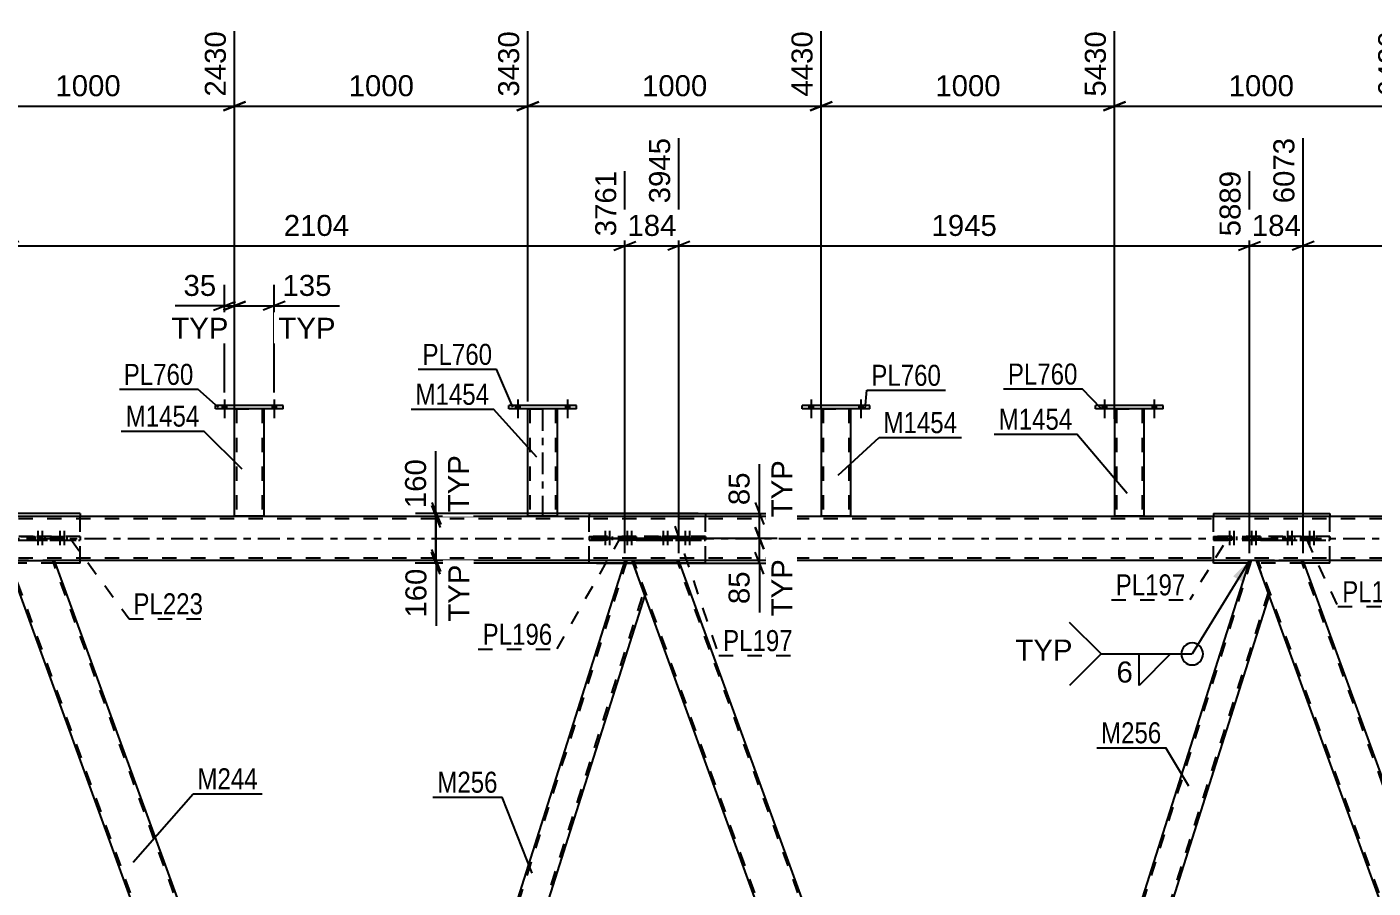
# Model space of a CAD drawing. Header units: millimetres. Extents: x -55 to 786, y -403 to 191.
# Drawn here: x 65.7 to 249.2, y -47.7 to 69.7 of the extents above; entities that cross this region are included whole.
import ezdxf

# ---------------------------------------------------------------- set-up
doc = ezdxf.new("R2010")
doc.units = ezdxf.units.MM
doc.linetypes.add('DXK_LINE_DOT2', pattern=[3.9198, 1.9599, -1.9599])
doc.linetypes.add('DXK_LINE_DOT3', pattern=[5.9187, 2.979, -0.9799, 0.9799, -0.9799])
doc.styles.add('Arial', font='ARIAL.TTF', dxfattribs={"height": 0.2})
doc.styles.add('Arial Narrow', font='ARIALN.TTF', dxfattribs={"height": 0.2})

# ---------------------------------------------------------------- blocks, each defined once
blk = doc.blocks.new('Bolt-318883748-3648 - 3033')
at = {"linetype": 'Continuous'}
for points in [[(132.31, 17.66), (132.87, 17.66), (132.87, 18.14), (132.31, 18.14)], [(132.31, 17.66), (132.87, 17.66), (132.87, 18.14), (132.31, 18.14)], [(139.11, 17.66), (139.67, 17.66), (139.67, 18.14), (139.11, 18.14)], [(139.11, 17.66), (139.67, 17.66), (139.67, 18.14), (139.11, 18.14)]]:
    blk.add_hatch(color=1, dxfattribs=at).paths.add_polyline_path(points)
at = {"color": 1, "linetype": 'Continuous'}
for p, q in [((132.59, 18.94), (132.59, 16.42)), ((132.59, 18.94), (132.59, 16.42)), ((139.39, 18.94), (139.39, 16.42)), ((139.39, 18.94), (139.39, 16.42)), ((132.31, 18.14), (132.31, 17.66)), ((132.31, 18.14), (132.31, 17.66)), ((132.87, 18.14), (132.87, 17.66)), ((132.87, 18.14), (132.87, 17.66)), ((139.11, 18.14), (139.11, 17.66)), ((139.11, 18.14), (139.11, 17.66)), ((139.67, 18.14), (139.67, 17.66)), ((139.67, 18.14), (139.67, 17.66))]:
    blk.add_line(p, q, dxfattribs=at)
blk = doc.blocks.new('Part-318883748-3586 - 3033')
at = {"color": 7, "linetype": 'DXK_LINE_DOT2'}
for p, q in [((57.01, 0.26), (72.92, 0.26)), ((63.47, 0.26), (57.01, 0.26)), ((57.01, 0.26), (57.01, 0.26)), ((57.01, 0.26), (57.01, -0.22)), ((66.52, 0.26), (63.47, 0.26)), ((63.47, 0.26), (63.47, -0.22)), ((72.92, 0.26), (66.52, 0.26)), ((66.52, 0.26), (66.52, -0.22)), ((72.92, 0.26), (72.92, 0.26)), ((72.92, 0.26), (72.92, -0.22)), ((57.01, -0.22), (72.92, -0.22)), ((63.47, -0.22), (57.01, -0.22)), ((63.47, -0.22), (66.52, -0.22)), ((66.52, -0.22), (72.92, -0.22))]:
    blk.add_line(p, q, dxfattribs=at)
blk = doc.blocks.new('Part-318883748-3100 - 3033')
at = {"color": 2, "linetype": 'Continuous'}
for p, q in [((131.39, 17.66), (131.39, 18.14)), ((140.59, 18.14), (131.39, 18.14)), ((140.59, 17.66), (131.39, 17.66)), ((140.59, 17.66), (140.59, 18.14))]:
    blk.add_line(p, q, dxfattribs=at)
blk = doc.blocks.new('Part-318883748-3132 - 3033')
at = {"color": 2, "linetype": 'Continuous'}
for p, q in [((697.49, 3), (32.07, 3)), ((148.19, -3), (69.44, -3)), ((233.32, -3), (154.57, -3)), ((318.45, -3), (239.7, -3))]:
    blk.add_line(p, q, dxfattribs=at)
at = {"color": 7, "linetype": 'DXK_LINE_DOT2'}
for p, q in [((701.49, 2.68), (32.07, 2.68)), ((701.49, -2.68), (32.07, -2.68)), ((700.89, -3), (63.05, -3)), ((154.57, -3), (148.19, -3)), ((239.7, -3), (233.32, -3))]:
    blk.add_line(p, q, dxfattribs=at)
at = {"color": 7, "linetype": 'DXK_LINE_DOT3'}
blk.add_line((32.07, 0), (711.49, 0), dxfattribs=at)
blk = doc.blocks.new('Part-318883748-3207 - 3033')
at = {"color": 2, "linetype": 'Continuous'}
for p, q in [((173.99, 17.66), (173.99, 3.02)), ((177.99, 17.66), (177.99, 3.02)), ((177.51, 3.02), (173.99, 3.02)), ((177.85, 3.02), (177.51, 3.02)), ((177.95, 3.02), (177.85, 3.02)), ((177.99, 3.02), (177.95, 3.02))]:
    blk.add_line(p, q, dxfattribs=at)
at = {"color": 7, "linetype": 'DXK_LINE_DOT2'}
for p, q in [((173.99, 17.66), (177.99, 17.66)), ((174.23, 17.66), (174.23, 3.02)), ((177.75, 17.66), (177.75, 3.02)), ((177.69, 3.02), (177.51, 3.02)), ((177.68, 3.02), (177.69, 3.02)), ((177.69, 3.02), (177.73, 3.02)), ((177.73, 3.02), (177.75, 3.02)), ((177.85, 3.02), (177.75, 3.02))]:
    blk.add_line(p, q, dxfattribs=at)
blk = doc.blocks.new('Part-318883748-3202 - 3033')
at = {"color": 2, "linetype": 'Continuous'}
for p, q in [((211.39, 17.66), (211.39, 18.14)), ((220.59, 18.14), (211.39, 18.14)), ((220.59, 17.66), (211.39, 17.66)), ((220.59, 17.66), (220.59, 18.14))]:
    blk.add_line(p, q, dxfattribs=at)
blk = doc.blocks.new('Part-318883748-3215 - 3033')
at = {"color": 2, "linetype": 'Continuous'}
for p, q in [((171.39, 17.66), (171.39, 18.14)), ((180.59, 18.14), (171.39, 18.14)), ((180.59, 17.66), (171.39, 17.66)), ((180.59, 17.66), (180.59, 18.14))]:
    blk.add_line(p, q, dxfattribs=at)
blk = doc.blocks.new('Part-318883748-3220 - 3033')
at = {"color": 2, "linetype": 'Continuous'}
for p, q in [((93.99, 3.02), (93.99, 17.66)), ((97.99, 17.66), (97.99, 3.02)), ((97.95, 3.02), (93.99, 3.02)), ((97.99, 3.02), (97.95, 3.02))]:
    blk.add_line(p, q, dxfattribs=at)
at = {"color": 7, "linetype": 'DXK_LINE_DOT2'}
for p, q in [((93.99, 17.66), (97.99, 17.66)), ((94.23, 17.66), (94.23, 3.02)), ((97.75, 17.66), (97.75, 3.02)), ((97.68, 3.02), (97.69, 3.02)), ((97.69, 3.02), (97.73, 3.02)), ((97.73, 3.02), (97.75, 3.02))]:
    blk.add_line(p, q, dxfattribs=at)
blk = doc.blocks.new('Part-318883748-3225 - 3033')
at = {"color": 2, "linetype": 'Continuous'}
for p, q in [((91.39, 17.66), (91.39, 18.14)), ((100.59, 18.14), (91.39, 18.14)), ((100.59, 17.66), (91.39, 17.66)), ((100.59, 17.66), (100.59, 18.14))]:
    blk.add_line(p, q, dxfattribs=at)
blk = doc.blocks.new('Part-318883748-3381 - 3033')
at = {"color": 2, "linetype": 'Continuous'}
for p, q in [((227.47, 3.42), (227.47, 3)), ((227.47, 3.42), (243.33, 3.42)), ((243.33, 3.42), (243.33, 3)), ((227.47, -3.38), (227.47, -3)), ((232.24, -3.38), (227.47, -3.38)), ((243.33, -3.38), (239.84, -3.38)), ((243.33, -3.38), (243.33, -3))]:
    blk.add_line(p, q, dxfattribs=at)
at = {"color": 7, "linetype": 'DXK_LINE_DOT2'}
for p, q in [((227.47, -3), (227.47, 3)), ((243.33, -3), (243.33, 3)), ((239.84, -3.38), (232.24, -3.38))]:
    blk.add_line(p, q, dxfattribs=at)
blk = doc.blocks.new('Bolt-318883748-3395 - 3033')
at = {"linetype": 'Continuous'}
for points in [[(172.31, 17.66), (172.87, 17.66), (172.87, 18.14), (172.31, 18.14)], [(172.31, 17.66), (172.87, 17.66), (172.87, 18.14), (172.31, 18.14)], [(179.11, 17.66), (179.67, 17.66), (179.67, 18.14), (179.11, 18.14)], [(179.11, 17.66), (179.67, 17.66), (179.67, 18.14), (179.11, 18.14)]]:
    blk.add_hatch(color=1, dxfattribs=at).paths.add_polyline_path(points)
at = {"color": 1, "linetype": 'Continuous'}
for p, q in [((172.59, 18.94), (172.59, 16.42)), ((172.59, 18.94), (172.59, 16.42)), ((179.39, 18.94), (179.39, 16.42)), ((179.39, 18.94), (179.39, 16.42)), ((172.31, 18.14), (172.31, 17.66)), ((172.31, 18.14), (172.31, 17.66)), ((172.87, 18.14), (172.87, 17.66)), ((172.87, 18.14), (172.87, 17.66)), ((179.11, 18.14), (179.11, 17.66)), ((179.11, 18.14), (179.11, 17.66)), ((179.67, 18.14), (179.67, 17.66)), ((179.67, 18.14), (179.67, 17.66))]:
    blk.add_line(p, q, dxfattribs=at)
blk = doc.blocks.new('Part-318883748-3400 - 3033')
at = {"color": 7, "linetype": 'DXK_LINE_DOT2'}
for p, q in [((227.47, 0.26), (243.33, 0.26)), ((233.88, 0.26), (227.47, 0.26)), ((227.47, 0.26), (227.47, 0.26)), ((227.47, 0.26), (227.47, -0.22)), ((236.92, 0.26), (233.88, 0.26)), ((233.88, 0.26), (233.88, -0.22)), ((243.33, 0.26), (236.92, 0.26)), ((236.92, 0.26), (236.92, -0.22)), ((243.33, 0.26), (243.33, 0.26)), ((243.33, 0.26), (243.33, -0.22)), ((227.47, -0.22), (243.33, -0.22)), ((233.88, -0.22), (227.47, -0.22)), ((233.88, -0.22), (236.92, -0.22)), ((236.92, -0.22), (243.33, -0.22))]:
    blk.add_line(p, q, dxfattribs=at)
blk = doc.blocks.new('Part-318883748-3444 - 3033')
at = {"color": 2, "linetype": 'Continuous'}
for p, q in [((191.49, -121.98), (148.19, -3)), ((148.19, -3), (154.57, -3)), ((197.87, -121.98), (154.57, -3)), ((197.83, -121.98), (191.49, -121.98)), ((197.87, -121.98), (197.83, -121.98))]:
    blk.add_line(p, q, dxfattribs=at)
at = {"color": 7, "linetype": 'DXK_LINE_DOT2'}
for p, q in [((191.74, -121.98), (148.44, -3)), ((197.62, -121.98), (154.32, -3))]:
    blk.add_line(p, q, dxfattribs=at)
blk = doc.blocks.new('Part-318883748-3449 - 3033')
at = {"color": 2, "linetype": 'Continuous'}
for p, q in [((106.35, -121.98), (63.05, -3)), ((63.05, -3), (69.44, -3)), ((112.74, -121.98), (69.44, -3)), ((112.7, -121.98), (106.35, -121.98)), ((112.74, -121.98), (112.7, -121.98))]:
    blk.add_line(p, q, dxfattribs=at)
at = {"color": 7, "linetype": 'DXK_LINE_DOT2'}
for p, q in [((106.61, -121.98), (63.31, -3)), ((112.48, -121.98), (69.18, -3))]:
    blk.add_line(p, q, dxfattribs=at)
blk = doc.blocks.new('Bolt-318883748-3475 - 3033')
at = {"color": 1, "linetype": 'DXK_LINE_DOT2'}
for p, q in [((237.19, 0.26), (237.19, -0.22)), ((237.55, 1.06), (237.55, -1.94)), ((237.79, 0.26), (237.79, -0.22)), ((237.91, 0.26), (237.91, -0.22)), ((238.15, 1.06), (238.15, -1.94)), ((238.51, 0.26), (238.51, -0.22)), ((240.2, 0.26), (240.2, -0.22)), ((240.56, 1.06), (240.56, -1.94)), ((240.8, 0.26), (240.8, -0.22)), ((240.92, 0.26), (240.92, -0.22)), ((241.16, 1.06), (241.16, -1.94)), ((241.52, 0.26), (241.52, -0.22))]:
    blk.add_line(p, q, dxfattribs=at)
blk = doc.blocks.new('Part-318883748-3530 - 3033')
at = {"color": 2, "linetype": 'Continuous'}
for p, q in [((133.99, 3.02), (133.99, 17.66)), ((137.99, 17.66), (137.99, 3.02)), ((137.95, 3.02), (133.99, 3.02)), ((137.99, 3.02), (137.95, 3.02))]:
    blk.add_line(p, q, dxfattribs=at)
at = {"color": 7, "linetype": 'DXK_LINE_DOT2'}
for p, q in [((133.99, 17.66), (137.99, 17.66)), ((134.23, 17.66), (134.23, 3.02)), ((137.75, 17.66), (137.75, 3.02)), ((137.73, 3.02), (137.75, 3.02))]:
    blk.add_line(p, q, dxfattribs=at)
at = {"color": 7, "linetype": 'DXK_LINE_DOT3'}
blk.add_line((135.99, 17.66), (135.99, 3.02), dxfattribs=at)
blk = doc.blocks.new('Part-318883748-3555 - 3033')
at = {"color": 2, "linetype": 'Continuous'}
for p, q in [((276.62, -121.98), (233.32, -3)), ((233.32, -3), (239.7, -3)), ((283.01, -121.98), (239.7, -3)), ((282.97, -121.98), (276.62, -121.98)), ((283.01, -121.98), (282.97, -121.98))]:
    blk.add_line(p, q, dxfattribs=at)
at = {"color": 7, "linetype": 'DXK_LINE_DOT2'}
for p, q in [((276.88, -121.98), (233.57, -3)), ((282.75, -121.98), (239.45, -3))]:
    blk.add_line(p, q, dxfattribs=at)
blk = doc.blocks.new('Part-318883748-3581 - 3033')
at = {"color": 7, "linetype": 'DXK_LINE_DOT2'}
for p, q in [((142.34, 0.26), (158.19, 0.26)), ((148.75, 0.26), (142.34, 0.26)), ((142.34, 0.26), (142.34, 0.26)), ((142.34, 0.26), (142.34, -0.22)), ((151.79, 0.26), (148.75, 0.26)), ((148.75, 0.26), (148.75, -0.22)), ((158.19, 0.26), (151.79, 0.26)), ((151.79, 0.26), (151.79, -0.22)), ((158.19, 0.26), (158.19, 0.26)), ((158.19, 0.26), (158.19, -0.22)), ((142.34, -0.22), (158.19, -0.22)), ((148.75, -0.22), (142.34, -0.22)), ((148.75, -0.22), (151.79, -0.22)), ((151.79, -0.22), (158.19, -0.22))]:
    blk.add_line(p, q, dxfattribs=at)
blk = doc.blocks.new('Part-318883748-3591 - 3033')
at = {"color": 7, "linetype": 'DXK_LINE_DOT2'}
for p, q in [((57.01, 3.42), (57.01, 3.02)), ((57.99, 3.42), (57.01, 3.42)), ((57.01, -3), (57.01, 3)), ((72.92, -3), (72.92, 3)), ((69.58, -3.38), (63.19, -3.38))]:
    blk.add_line(p, q, dxfattribs=at)
at = {"color": 2, "linetype": 'Continuous'}
for p, q in [((57.01, 3.02), (57.01, 3)), ((72.92, 3.42), (57.99, 3.42)), ((72.92, 3.42), (72.92, 3)), ((57.01, -3.38), (57.01, -3)), ((63.19, -3.38), (57.01, -3.38)), ((72.92, -3.38), (69.58, -3.38)), ((72.92, -3.38), (72.92, -3))]:
    blk.add_line(p, q, dxfattribs=at)
blk = doc.blocks.new('Part-318883748-3601 - 3033')
at = {"color": 2, "linetype": 'Continuous'}
for p, q in [((232.36, -3), (196.14, -117.21)), ((235.05, -7.75), (198.82, -121.98))]:
    blk.add_line(p, q, dxfattribs=at)
at = {"color": 7, "linetype": 'DXK_LINE_DOT2'}
for p, q in [((232.61, -3), (196.27, -117.58)), ((233.32, -3), (232.36, -3)), ((233.32, -3), (235.05, -7.75)), ((234.91, -7.38), (198.57, -121.98)), ((197.87, -121.98), (196.14, -117.21)), ((198.82, -121.98), (197.87, -121.98))]:
    blk.add_line(p, q, dxfattribs=at)
blk = doc.blocks.new('Part-318883748-3606 - 3033')
at = {"color": 2, "linetype": 'Continuous'}
for p, q in [((147.22, -3), (111, -117.21)), ((149.91, -7.75), (113.69, -121.98))]:
    blk.add_line(p, q, dxfattribs=at)
at = {"color": 7, "linetype": 'DXK_LINE_DOT2'}
for p, q in [((147.47, -3), (111.14, -117.58)), ((148.19, -3), (147.22, -3)), ((148.19, -3), (149.91, -7.75)), ((113.43, -121.98), (149.78, -7.38)), ((112.74, -121.98), (111, -117.21)), ((113.69, -121.98), (112.74, -121.98))]:
    blk.add_line(p, q, dxfattribs=at)
blk = doc.blocks.new('Bolt-318883748-3643 - 3033')
at = {"color": 1, "linetype": 'DXK_LINE_DOT2'}
for p, q in [((152.05, 0.26), (152.05, -0.22)), ((152.41, 1.06), (152.41, -1.94)), ((152.65, 0.26), (152.65, -0.22)), ((152.77, 0.26), (152.77, -0.22)), ((153.01, 1.06), (153.01, -1.94)), ((153.37, 0.26), (153.37, -0.22)), ((155.07, 0.26), (155.07, -0.22)), ((155.43, 1.06), (155.43, -1.94)), ((155.67, 0.26), (155.67, -0.22)), ((155.79, 0.26), (155.79, -0.22)), ((156.03, 1.06), (156.03, -1.94)), ((156.39, 0.26), (156.39, -0.22))]:
    blk.add_line(p, q, dxfattribs=at)
blk = doc.blocks.new('Bolt-318883748-3646 - 3033')
at = {"linetype": 'Continuous'}
for points in [[(212.31, 17.66), (212.87, 17.66), (212.87, 18.14), (212.31, 18.14)], [(212.31, 17.66), (212.87, 17.66), (212.87, 18.14), (212.31, 18.14)], [(219.11, 17.66), (219.67, 17.66), (219.67, 18.14), (219.11, 18.14)], [(219.11, 17.66), (219.67, 17.66), (219.67, 18.14), (219.11, 18.14)]]:
    blk.add_hatch(color=1, dxfattribs=at).paths.add_polyline_path(points)
at = {"color": 1, "linetype": 'Continuous'}
for p, q in [((212.59, 18.94), (212.59, 16.42)), ((212.59, 18.94), (212.59, 16.42)), ((219.39, 18.94), (219.39, 16.42)), ((219.39, 18.94), (219.39, 16.42)), ((212.31, 18.14), (212.31, 17.66)), ((212.31, 18.14), (212.31, 17.66)), ((212.87, 18.14), (212.87, 17.66)), ((212.87, 18.14), (212.87, 17.66)), ((219.11, 18.14), (219.11, 17.66)), ((219.11, 18.14), (219.11, 17.66)), ((219.67, 18.14), (219.67, 17.66)), ((219.67, 18.14), (219.67, 17.66))]:
    blk.add_line(p, q, dxfattribs=at)
blk = doc.blocks.new('Bolt-318883748-3647 - 3033')
at = {"color": 1, "linetype": 'DXK_LINE_DOT2'}
for p, q in [((229.28, 0.26), (229.28, -0.22)), ((229.64, 1.06), (229.64, -2.14)), ((229.88, 0.26), (229.88, -0.22)), ((230, 0.26), (230, -0.22)), ((230.24, 1.06), (230.24, -2.14)), ((230.6, 0.26), (230.6, -0.22)), ((232.29, 0.26), (232.29, -0.22)), ((232.65, 1.06), (232.65, -2.14)), ((232.9, 0.26), (232.9, -0.22)), ((233.01, 0.26), (233.01, -0.22)), ((233.26, 1.06), (233.26, -2.14)), ((233.62, 0.26), (233.62, -0.22))]:
    blk.add_line(p, q, dxfattribs=at)
blk = doc.blocks.new('Bolt-318883748-3650 - 3033')
at = {"linetype": 'Continuous'}
for points in [[(92.31, 17.66), (92.87, 17.66), (92.87, 18.14), (92.31, 18.14)], [(92.31, 17.66), (92.87, 17.66), (92.87, 18.14), (92.31, 18.14)], [(99.11, 17.66), (99.67, 17.66), (99.67, 18.14), (99.11, 18.14)], [(99.11, 17.66), (99.67, 17.66), (99.67, 18.14), (99.11, 18.14)]]:
    blk.add_hatch(color=1, dxfattribs=at).paths.add_polyline_path(points)
at = {"color": 1, "linetype": 'Continuous'}
for p, q in [((92.59, 18.94), (92.59, 16.42)), ((92.59, 18.94), (92.59, 16.42)), ((99.39, 18.94), (99.39, 16.42)), ((99.39, 18.94), (99.39, 16.42)), ((92.31, 18.14), (92.31, 17.66)), ((92.31, 18.14), (92.31, 17.66)), ((92.87, 18.14), (92.87, 17.66)), ((92.87, 18.14), (92.87, 17.66)), ((99.11, 18.14), (99.11, 17.66)), ((99.11, 18.14), (99.11, 17.66)), ((99.67, 18.14), (99.67, 17.66)), ((99.67, 18.14), (99.67, 17.66))]:
    blk.add_line(p, q, dxfattribs=at)
blk = doc.blocks.new('Bolt-318883748-3651 - 3033')
at = {"color": 1, "linetype": 'DXK_LINE_DOT2'}
for p, q in [((144.14, 0.26), (144.14, -0.22)), ((144.5, 1.06), (144.5, -2.14)), ((144.75, 0.26), (144.75, -0.22)), ((144.86, 0.26), (144.86, -0.22)), ((145.11, 1.06), (145.11, -2.14)), ((145.47, 0.26), (145.47, -0.22)), ((147.16, 0.26), (147.16, -0.22)), ((147.52, 1.06), (147.52, -2.14)), ((147.76, 0.26), (147.76, -0.22)), ((147.88, 0.26), (147.88, -0.22)), ((148.12, 1.06), (148.12, -2.14)), ((148.48, 0.26), (148.48, -0.22))]:
    blk.add_line(p, q, dxfattribs=at)
blk = doc.blocks.new('Bolt-318883748-3653 - 3033')
at = {"color": 1, "linetype": 'DXK_LINE_DOT2'}
for p, q in [((66.78, 0.26), (66.78, -0.22)), ((67.14, 1.06), (67.14, -1.94)), ((67.38, 0.26), (67.38, -0.22)), ((67.5, 0.26), (67.5, -0.22)), ((67.74, 1.06), (67.74, -1.94)), ((68.1, 0.26), (68.1, -0.22)), ((69.8, 0.26), (69.8, -0.22)), ((70.16, 1.06), (70.16, -1.94)), ((70.4, 0.26), (70.4, -0.22)), ((70.52, 0.26), (70.52, -0.22)), ((70.76, 1.06), (70.76, -1.94)), ((71.12, 0.26), (71.12, -0.22))]:
    blk.add_line(p, q, dxfattribs=at)
blk = doc.blocks.new('Part-318883748-3659 - 3033')
at = {"color": 2, "linetype": 'Continuous'}
for p, q in [((142.34, 3.42), (142.34, 3)), ((142.34, 3.42), (158.19, 3.42)), ((158.19, 3.42), (158.19, 3)), ((142.34, -3.38), (142.34, -3)), ((147.1, -3.38), (142.34, -3.38)), ((158.19, -3.38), (154.71, -3.38)), ((158.19, -3.38), (158.19, -3))]:
    blk.add_line(p, q, dxfattribs=at)
at = {"color": 7, "linetype": 'DXK_LINE_DOT2'}
for p, q in [((142.34, -3), (142.34, 3)), ((158.19, -3), (158.19, 3)), ((154.71, -3.38), (147.1, -3.38))]:
    blk.add_line(p, q, dxfattribs=at)
blk = doc.blocks.new('Part-318883748-3692 - 3033')
at = {"color": 2, "linetype": 'Continuous'}
for p, q in [((213.99, 17.66), (213.99, 3.02)), ((217.99, 17.66), (217.99, 3.02)), ((217.51, 3.02), (213.99, 3.02)), ((217.85, 3.02), (217.51, 3.02)), ((217.95, 3.02), (217.85, 3.02)), ((217.99, 3.02), (217.95, 3.02))]:
    blk.add_line(p, q, dxfattribs=at)
at = {"color": 7, "linetype": 'DXK_LINE_DOT2'}
for p, q in [((213.99, 17.66), (217.99, 17.66)), ((214.23, 17.66), (214.23, 3.02)), ((217.75, 17.66), (217.75, 3.02)), ((217.73, 3.02), (217.51, 3.02)), ((217.75, 3.02), (217.73, 3.02)), ((217.85, 3.02), (217.75, 3.02))]:
    blk.add_line(p, q, dxfattribs=at)
blk = doc.blocks.new('StraightDimension-318883748-5078 - 3033')
at = {"color": 7, "linetype": 'Continuous'}
for p, q in [((92.59, 19.92), (92.59, 34.57)), ((93.99, 18.66), (93.99, 34.57)), ((91.09, 31.12), (94.09, 32.32)), ((95.49, 32.32), (92.49, 31.12)), ((92.59, 31.72), (93.99, 31.72))]:
    blk.add_line(p, q, dxfattribs=at)
at = {"color": 0}
blk.add_wipeout([(92.07, 32.47), (92.07, 36.67), (86.42, 36.67), (86.42, 32.47)], dxfattribs=at)
at = {"color": 7, "linetype": 'Continuous'}
blk.add_line((92.59, 31.72), (85.9, 31.72), dxfattribs=at)
at = {"color": 3, "style": 'Arial'}
blk.add_text('35', height=2.865, dxfattribs=at).set_placement((87.02, 33.07))
at = {"color": 0, "linetype": 'Continuous'}
blk.add_wipeout([(93.73, 26.62), (93.73, 30.82), (84.76, 30.82), (84.76, 26.62)], dxfattribs=at)
at = {"color": 7, "linetype": 'Continuous'}
blk.add_line((92.59, 31.72), (85.9, 31.72), dxfattribs=at)
at = {"color": 3, "linetype": 'Continuous', "style": 'Arial'}
blk.add_text('TYP', height=2.865, dxfattribs=at).set_placement((85.36, 27.22))
blk = doc.blocks.new('StraightDimension-318883748-5033 - 3033')
at = {"color": 7, "linetype": 'Continuous'}
for p, q in [((120.84, 4.5), (122.04, 1.5)), ((157.19, 3), (118.59, 3)), ((121.44, -3.38), (121.44, 3)), ((157.19, -3.38), (118.59, -3.38)), ((122.04, -4.88), (120.84, -1.88))]:
    blk.add_line(p, q, dxfattribs=at)
at = {"color": 0}
blk.add_wipeout([(120.69, 11.4), (116.49, 11.4), (116.49, 3.52), (120.69, 3.52)], dxfattribs=at)
at = {"color": 7, "linetype": 'Continuous'}
blk.add_line((121.44, 3), (121.44, 11.92), dxfattribs=at)
at = {"color": 3, "style": 'Arial'}
blk.add_text('160', height=2.865, rotation=90.0002, dxfattribs=at).set_placement((120.09, 4.13))
at = {"color": 0, "linetype": 'Continuous'}
blk.add_wipeout([(126.54, 11.95), (122.34, 11.95), (122.34, 2.97), (126.54, 2.97)], dxfattribs=at)
at = {"color": 7, "linetype": 'Continuous'}
blk.add_line((121.44, 3), (121.44, 11.92), dxfattribs=at)
at = {"color": 3, "linetype": 'Continuous', "style": 'Arial'}
blk.add_text('TYP', height=2.865, rotation=90.0002, dxfattribs=at).set_placement((125.94, 3.57))
blk = doc.blocks.new('StraightDimension-318883748-5088 - 3033')
at = {"color": 7, "linetype": 'Continuous'}
for p, q in [((93.99, 18.66), (93.99, 34.57)), ((99.39, 19.92), (99.39, 34.57)), ((92.49, 31.12), (95.49, 32.32)), ((93.99, 31.72), (99.39, 31.72)), ((100.89, 32.32), (97.89, 31.12))]:
    blk.add_line(p, q, dxfattribs=at)
at = {"color": 0}
blk.add_wipeout([(107.79, 32.47), (107.79, 36.67), (99.92, 36.67), (99.92, 32.47)], dxfattribs=at)
at = {"color": 7, "linetype": 'Continuous'}
blk.add_line((99.39, 31.72), (108.31, 31.72), dxfattribs=at)
at = {"color": 3, "style": 'Arial'}
blk.add_text('135', height=2.865, dxfattribs=at).set_placement((100.52, 33.07))
at = {"color": 0, "linetype": 'Continuous'}
blk.add_wipeout([(108.34, 26.62), (108.34, 30.82), (99.37, 30.82), (99.37, 26.62)], dxfattribs=at)
at = {"color": 7, "linetype": 'Continuous'}
blk.add_line((99.39, 31.72), (108.31, 31.72), dxfattribs=at)
at = {"color": 3, "linetype": 'Continuous', "style": 'Arial'}
blk.add_text('TYP', height=2.865, dxfattribs=at).set_placement((99.97, 27.22))
blk = doc.blocks.new('StraightDimension-318883748-4754 - 3033')
at = {"color": 7, "linetype": 'Continuous'}
for p, q in [((154.57, -2), (154.57, 54.59)), ((232.36, -2), (232.36, 50.09)), ((156.07, 40.5), (153.07, 39.3)), ((230.86, 39.3), (233.86, 40.5)), ((154.57, 39.9), (232.36, 39.9))]:
    blk.add_line(p, q, dxfattribs=at)
at = {"color": 0, "linetype": 'Continuous'}
blk.add_wipeout([(231.76, 50.69), (227.56, 50.69), (227.56, 40.6), (231.76, 40.6)], dxfattribs=at)
at = {"color": 0}
blk.add_wipeout([(198.51, 40.65), (198.51, 44.85), (188.42, 44.85), (188.42, 40.65)], dxfattribs=at)
at = {"color": 3, "linetype": 'Continuous', "style": 'Arial'}
blk.add_text('5889', height=2.865, rotation=90.0002, dxfattribs=at).set_placement((231.16, 41.2))
at = {"color": 3, "style": 'Arial'}
blk.add_text('1945', height=2.865, dxfattribs=at).set_placement((189.02, 41.25))
blk = doc.blocks.new('StraightDimension-318883748-4713 - 3033')
at = {"color": 7, "linetype": 'Continuous'}
for p, q in [((63.05, -2), (63.05, 50.09)), ((147.22, -2), (147.22, 50.09)), ((64.55, 40.5), (61.55, 39.3)), ((145.72, 39.3), (148.72, 40.5)), ((63.05, 39.9), (147.22, 39.9))]:
    blk.add_line(p, q, dxfattribs=at)
at = {"color": 0, "linetype": 'Continuous'}
blk.add_wipeout([(146.62, 50.69), (142.42, 50.69), (142.42, 40.6), (146.62, 40.6)], dxfattribs=at)
at = {"color": 0}
blk.add_wipeout([(110.18, 40.65), (110.18, 44.85), (100.09, 44.85), (100.09, 40.65)], dxfattribs=at)
at = {"color": 3, "linetype": 'Continuous', "style": 'Arial'}
blk.add_text('3761', height=2.865, rotation=90.0002, dxfattribs=at).set_placement((146.02, 41.2))
at = {"color": 3, "style": 'Arial'}
blk.add_text('2104', height=2.865, dxfattribs=at).set_placement((100.69, 41.25))
blk = doc.blocks.new('StraightDimension-318883748-10410 - 3033')
at = {"color": 7, "linetype": 'Continuous'}
for p, q in [((173.99, 17.62), (173.99, 69.15)), ((213.99, 16.31), (213.99, 69.15)), ((175.49, 59.55), (172.49, 58.35)), ((173.99, 58.95), (213.99, 58.95)), ((212.49, 58.35), (215.49, 59.55))]:
    blk.add_line(p, q, dxfattribs=at)
at = {"color": 0, "linetype": 'Continuous'}
blk.add_wipeout([(213.39, 69.75), (209.19, 69.75), (209.19, 59.65), (213.39, 59.65)], dxfattribs=at)
at = {"color": 0}
blk.add_wipeout([(199.04, 59.7), (199.04, 63.9), (188.94, 63.9), (188.94, 59.7)], dxfattribs=at)
at = {"color": 3, "linetype": 'Continuous', "style": 'Arial'}
blk.add_text('5430', height=2.865, rotation=90.0002, dxfattribs=at).set_placement((212.79, 60.25))
at = {"color": 3, "style": 'Arial'}
blk.add_text('1000', height=2.865, dxfattribs=at).set_placement((189.54, 60.3))
blk = doc.blocks.new('StraightDimension-318883748-4730 - 3033')
at = {"color": 7, "linetype": 'Continuous'}
for p, q in [((154.57, -2), (154.57, 54.59)), ((147.22, -2), (147.22, 50.09)), ((145.72, 39.3), (148.72, 40.5)), ((156.07, 40.5), (153.07, 39.3)), ((147.22, 39.9), (154.57, 39.9))]:
    blk.add_line(p, q, dxfattribs=at)
at = {"color": 0}
blk.add_wipeout([(154.83, 40.65), (154.83, 44.85), (146.96, 44.85), (146.96, 40.65)], dxfattribs=at)
at = {"color": 3, "style": 'Arial'}
blk.add_text('184', height=2.865, dxfattribs=at).set_placement((147.56, 41.25))
at = {"color": 0, "linetype": 'Continuous'}
blk.add_wipeout([(153.97, 55.19), (149.77, 55.19), (149.77, 45.1), (153.97, 45.1)], dxfattribs=at)
at = {"color": 3, "linetype": 'Continuous', "style": 'Arial'}
blk.add_text('3945', height=2.865, rotation=90.0002, dxfattribs=at).set_placement((153.37, 45.7))
blk = doc.blocks.new('StraightDimension-318883748-3994 - 3033')
at = {"color": 7, "linetype": 'Continuous'}
for p, q in [((143.34, 0.02), (167.96, 0.02)), ((164.96, 1.52), (166.16, -1.48)), ((165.56, -3.38), (165.56, 0.02)), ((143.34, -3.38), (167.96, -3.38)), ((166.16, -4.88), (164.96, -1.88))]:
    blk.add_line(p, q, dxfattribs=at)
at = {"color": 0}
blk.add_wipeout([(164.81, -3.91), (160.61, -3.91), (160.61, -9.55), (164.81, -9.55)], dxfattribs=at)
at = {"color": 7, "linetype": 'Continuous'}
blk.add_line((165.56, -3.38), (165.56, -10.08), dxfattribs=at)
at = {"color": 3, "style": 'Arial'}
blk.add_text('85', height=2.865, rotation=90.0002, dxfattribs=at).set_placement((164.21, -8.95))
at = {"color": 0, "linetype": 'Continuous'}
blk.add_wipeout([(170.66, -2.24), (166.46, -2.24), (166.46, -11.22), (170.66, -11.22)], dxfattribs=at)
at = {"color": 7, "linetype": 'Continuous'}
blk.add_line((165.56, -3.38), (165.56, -10.08), dxfattribs=at)
at = {"color": 3, "linetype": 'Continuous', "style": 'Arial'}
blk.add_text('TYP', height=2.865, rotation=90.0002, dxfattribs=at).set_placement((170.06, -10.62))
blk = doc.blocks.new('StraightDimension-318883748-4003 - 3033')
at = {"color": 7, "linetype": 'Continuous'}
for p, q in [((164.96, 4.92), (166.16, 1.92)), ((143.34, 3.42), (167.96, 3.42)), ((165.56, 0.02), (165.56, 3.42)), ((143.34, 0.02), (167.96, 0.02)), ((166.16, -1.48), (164.96, 1.52))]:
    blk.add_line(p, q, dxfattribs=at)
at = {"color": 0}
blk.add_wipeout([(164.81, 9.59), (160.61, 9.59), (160.61, 3.94), (164.81, 3.94)], dxfattribs=at)
at = {"color": 7, "linetype": 'Continuous'}
blk.add_line((165.56, 3.42), (165.56, 10.12), dxfattribs=at)
at = {"color": 3, "style": 'Arial'}
blk.add_text('85', height=2.865, rotation=90.0002, dxfattribs=at).set_placement((164.21, 4.54))
at = {"color": 0, "linetype": 'Continuous'}
blk.add_wipeout([(170.66, 11.26), (166.46, 11.26), (166.46, 2.28), (170.66, 2.28)], dxfattribs=at)
at = {"color": 7, "linetype": 'Continuous'}
blk.add_line((165.56, 3.42), (165.56, 10.12), dxfattribs=at)
at = {"color": 3, "linetype": 'Continuous', "style": 'Arial'}
blk.add_text('TYP', height=2.865, rotation=90.0002, dxfattribs=at).set_placement((170.06, 2.88))
blk = doc.blocks.new('StraightDimension-318883748-10409 - 3033')
at = {"color": 7, "linetype": 'Continuous'}
for p, q in [((213.99, 16.31), (213.99, 69.15)), ((253.99, 15.44), (253.99, 69.15)), ((215.49, 59.55), (212.49, 58.35)), ((213.99, 58.95), (253.99, 58.95)), ((252.49, 58.35), (255.49, 59.55))]:
    blk.add_line(p, q, dxfattribs=at)
at = {"color": 0, "linetype": 'Continuous'}
blk.add_wipeout([(253.39, 69.75), (249.19, 69.75), (249.19, 59.65), (253.39, 59.65)], dxfattribs=at)
at = {"color": 0}
blk.add_wipeout([(239.04, 59.7), (239.04, 63.9), (228.94, 63.9), (228.94, 59.7)], dxfattribs=at)
at = {"color": 3, "linetype": 'Continuous', "style": 'Arial'}
blk.add_text('6430', height=2.865, rotation=90.0002, dxfattribs=at).set_placement((252.79, 60.25))
at = {"color": 3, "style": 'Arial'}
blk.add_text('1000', height=2.865, dxfattribs=at).set_placement((229.54, 60.3))
blk = doc.blocks.new('StraightDimension-318883748-4520 - 3033')
at = {"color": 7, "linetype": 'Continuous'}
for p, q in [((120.89, 4.92), (122.09, 1.92)), ((157.19, 3.42), (118.64, 3.42)), ((121.49, -3), (121.49, 3.42)), ((122.09, -4.5), (120.89, -1.5)), ((157.19, -3), (118.64, -3))]:
    blk.add_line(p, q, dxfattribs=at)
at = {"color": 0}
blk.add_wipeout([(120.74, -3.53), (116.54, -3.53), (116.54, -11.4), (120.74, -11.4)], dxfattribs=at)
at = {"color": 7, "linetype": 'Continuous'}
blk.add_line((121.49, -3), (121.49, -11.92), dxfattribs=at)
at = {"color": 3, "style": 'Arial'}
blk.add_text('160', height=2.865, rotation=90.0002, dxfattribs=at).set_placement((120.14, -10.8))
at = {"color": 0, "linetype": 'Continuous'}
blk.add_wipeout([(126.59, -2.97), (122.39, -2.97), (122.39, -11.95), (126.59, -11.95)], dxfattribs=at)
at = {"color": 7, "linetype": 'Continuous'}
blk.add_line((121.49, -3), (121.49, -11.92), dxfattribs=at)
at = {"color": 3, "linetype": 'Continuous', "style": 'Arial'}
blk.add_text('TYP', height=2.865, rotation=90.0002, dxfattribs=at).set_placement((125.99, -11.35))
blk = doc.blocks.new('StraightDimension-318883748-4778 - 3033')
at = {"color": 7, "linetype": 'Continuous'}
for p, q in [((239.7, -2), (239.7, 54.59)), ((232.36, -2), (232.36, 50.09)), ((230.86, 39.3), (233.86, 40.5)), ((241.2, 40.5), (238.2, 39.3)), ((232.36, 39.9), (239.7, 39.9))]:
    blk.add_line(p, q, dxfattribs=at)
at = {"color": 0}
blk.add_wipeout([(239.97, 40.65), (239.97, 44.85), (232.1, 44.85), (232.1, 40.65)], dxfattribs=at)
at = {"color": 3, "style": 'Arial'}
blk.add_text('184', height=2.865, dxfattribs=at).set_placement((232.7, 41.25))
at = {"color": 0, "linetype": 'Continuous'}
blk.add_wipeout([(239.1, 55.19), (234.9, 55.19), (234.9, 45.1), (239.1, 45.1)], dxfattribs=at)
at = {"color": 3, "linetype": 'Continuous', "style": 'Arial'}
blk.add_text('6073', height=2.865, rotation=90.0002, dxfattribs=at).set_placement((238.5, 45.7))
blk = doc.blocks.new('StraightDimension-318883748-4802 - 3033')
at = {"color": 7, "linetype": 'Continuous'}
for p, q in [((239.7, -2), (239.7, 54.59)), ((317.49, -2), (317.49, 50.09)), ((241.2, 40.5), (238.2, 39.3)), ((315.99, 39.3), (318.99, 40.5)), ((239.7, 39.9), (317.49, 39.9))]:
    blk.add_line(p, q, dxfattribs=at)
at = {"color": 0, "linetype": 'Continuous'}
blk.add_wipeout([(316.89, 50.69), (312.69, 50.69), (312.69, 40.6), (316.89, 40.6)], dxfattribs=at)
at = {"color": 0}
blk.add_wipeout([(283.65, 40.65), (283.65, 44.85), (273.55, 44.85), (273.55, 40.65)], dxfattribs=at)
at = {"color": 3, "linetype": 'Continuous', "style": 'Arial'}
blk.add_text('8018', height=2.865, rotation=90.0002, dxfattribs=at).set_placement((316.29, 41.2))
at = {"color": 3, "style": 'Arial'}
blk.add_text('1945', height=2.865, dxfattribs=at).set_placement((274.15, 41.25))
blk = doc.blocks.new('StraightDimension-318883748-10411 - 3033')
at = {"color": 7, "linetype": 'Continuous'}
for p, q in [((133.99, 18.66), (133.99, 69.15)), ((173.99, 17.62), (173.99, 69.15)), ((135.49, 59.55), (132.49, 58.35)), ((133.99, 58.95), (173.99, 58.95)), ((172.49, 58.35), (175.49, 59.55))]:
    blk.add_line(p, q, dxfattribs=at)
at = {"color": 0, "linetype": 'Continuous'}
blk.add_wipeout([(173.39, 69.75), (169.19, 69.75), (169.19, 59.65), (173.39, 59.65)], dxfattribs=at)
at = {"color": 0}
blk.add_wipeout([(159.04, 59.7), (159.04, 63.9), (148.94, 63.9), (148.94, 59.7)], dxfattribs=at)
at = {"color": 3, "linetype": 'Continuous', "style": 'Arial'}
blk.add_text('4430', height=2.865, rotation=90.0002, dxfattribs=at).set_placement((172.79, 60.25))
at = {"color": 3, "style": 'Arial'}
blk.add_text('1000', height=2.865, dxfattribs=at).set_placement((149.54, 60.3))
blk = doc.blocks.new('StraightDimension-318883748-10412 - 3033')
at = {"color": 7, "linetype": 'Continuous'}
for p, q in [((93.99, 17.62), (93.99, 69.15)), ((133.99, 18.66), (133.99, 69.15)), ((95.49, 59.55), (92.49, 58.35)), ((93.99, 58.95), (133.99, 58.95)), ((132.49, 58.35), (135.49, 59.55))]:
    blk.add_line(p, q, dxfattribs=at)
at = {"color": 0, "linetype": 'Continuous'}
blk.add_wipeout([(133.39, 69.75), (129.19, 69.75), (129.19, 59.65), (133.39, 59.65)], dxfattribs=at)
at = {"color": 0}
blk.add_wipeout([(119.04, 59.7), (119.04, 63.9), (108.94, 63.9), (108.94, 59.7)], dxfattribs=at)
at = {"color": 3, "linetype": 'Continuous', "style": 'Arial'}
blk.add_text('3430', height=2.865, rotation=90.0002, dxfattribs=at).set_placement((132.79, 60.25))
at = {"color": 3, "style": 'Arial'}
blk.add_text('1000', height=2.865, dxfattribs=at).set_placement((109.54, 60.3))
blk = doc.blocks.new('StraightDimension-318883748-10413 - 3033')
at = {"color": 7, "linetype": 'Continuous'}
for p, q in [((53.99, 17.62), (53.99, 69.15)), ((93.99, 17.62), (93.99, 69.15)), ((55.49, 59.55), (52.49, 58.35)), ((53.99, 58.95), (93.99, 58.95)), ((92.49, 58.35), (95.49, 59.55))]:
    blk.add_line(p, q, dxfattribs=at)
at = {"color": 0, "linetype": 'Continuous'}
blk.add_wipeout([(93.39, 69.75), (89.19, 69.75), (89.19, 59.65), (93.39, 59.65)], dxfattribs=at)
at = {"color": 0}
blk.add_wipeout([(79.04, 59.7), (79.04, 63.9), (68.95, 63.9), (68.95, 59.7)], dxfattribs=at)
at = {"color": 3, "linetype": 'Continuous', "style": 'Arial'}
blk.add_text('2430', height=2.865, rotation=90.0002, dxfattribs=at).set_placement((92.79, 60.25))
at = {"color": 3, "style": 'Arial'}
blk.add_text('1000', height=2.865, dxfattribs=at).set_placement((69.55, 60.3))
blk = doc.blocks.new('WeldMark-318883748-5146 - 3033')
at = {"linetype": 'Continuous'}
blk.add_hatch(color=30, dxfattribs=at).paths.add_polyline_path([(230.15, -5.17), (232.36, -3), (231.43, -5.95)])
at = {"color": 30, "linetype": 'Continuous'}
blk.add_line((232.36, -3), (224.56, -15.75), dxfattribs=at)
at = {"color": 3, "linetype": 'Continuous'}
for q in [(207.85, -11.46), (207.85, -20.03)]:
    blk.add_line((212.14, -15.75), q, dxfattribs=at)
for start, end in [(90, 270), (270, 90)]:
    blk.add_arc((224.56, -15.75), 1.5, start, end, dxfattribs=at)
at = {"color": 0}
blk.add_wipeout([(216.66, -19.85), (216.66, -16.45), (214.04, -16.45), (214.04, -19.85)], dxfattribs=at)
at = {"color": 30, "linetype": 'Continuous'}
blk.add_line((212.14, -15.75), (224.56, -15.75), dxfattribs=at)
at = {"color": 3, "linetype": 'Continuous'}
for p, q in [((217.32, -15.75), (221.6, -15.75)), ((221.6, -15.75), (217.32, -20.03)), ((217.32, -20.03), (217.32, -15.75))]:
    blk.add_line(p, q, dxfattribs=at)
at = {"color": 3, "style": 'Arial'}
blk.add_text('6', height=2.87, dxfattribs=at).set_placement((214.24, -19.65))
at = {"color": 0, "linetype": 'Continuous'}
blk.add_wipeout([(208.24, -16.65), (208.24, -13.65), (200.46, -13.65), (200.46, -16.65)], dxfattribs=at)
blk.add_wipeout([(208.24, -16.65), (208.24, -13.65), (200.46, -13.65), (200.46, -16.65)], dxfattribs=at)
at = {"color": 3, "linetype": 'Continuous', "style": 'Arial'}
blk.add_text('TYP', height=2.865, dxfattribs=at).set_placement((200.46, -16.65))
blk = doc.blocks.new('Mark-318883748-3198 - 3033')
at = {"color": 0}
blk.add_wipeout([(208.94, 20.99), (208.94, 23.99), (199.43, 23.99), (199.43, 20.99)], dxfattribs=at)
blk.add_wipeout([(208.94, 20.99), (208.94, 23.99), (199.43, 23.99), (199.43, 20.99)], dxfattribs=at)
at = {"color": 30, "linetype": 'Continuous'}
for p in [(198.83, 20.39), (212.22, 17.66)]:
    blk.add_line(p, (209.54, 20.39), dxfattribs=at)
at = {"color": 3, "style": 'Arial Narrow'}
blk.add_text('PL760', height=2.863, dxfattribs=at).set_placement((199.43, 20.99))
blk = doc.blocks.new('Mark-318883748-3203 - 3033')
at = {"color": 0}
blk.add_wipeout([(192.52, 14.36), (192.52, 17.36), (182.47, 17.36), (182.47, 14.36)], dxfattribs=at)
blk.add_wipeout([(192.52, 14.36), (192.52, 17.36), (182.47, 17.36), (182.47, 14.36)], dxfattribs=at)
at = {"color": 30, "linetype": 'Continuous'}
for p, q in [((176.27, 8.65), (181.87, 13.76)), ((181.87, 13.76), (193.12, 13.76))]:
    blk.add_line(p, q, dxfattribs=at)
at = {"color": 3, "style": 'Arial Narrow'}
blk.add_text('M1454', height=2.863, dxfattribs=at).set_placement((182.47, 14.36))
blk = doc.blocks.new('Mark-318883748-3211 - 3033')
at = {"color": 0}
blk.add_wipeout([(190.32, 20.81), (190.32, 23.81), (180.81, 23.81), (180.81, 20.81)], dxfattribs=at)
blk.add_wipeout([(190.32, 20.81), (190.32, 23.81), (180.81, 23.81), (180.81, 20.81)], dxfattribs=at)
at = {"color": 30, "linetype": 'Continuous'}
for p, q in [((179.98, 17.66), (180.21, 20.21)), ((180.21, 20.21), (190.92, 20.21))]:
    blk.add_line(p, q, dxfattribs=at)
at = {"color": 3, "style": 'Arial Narrow'}
blk.add_text('PL760', height=2.863, dxfattribs=at).set_placement((180.81, 20.81))
blk = doc.blocks.new('Mark-318883748-3216 - 3033')
at = {"color": 0}
blk.add_wipeout([(89.19, 15.25), (89.19, 18.25), (79.14, 18.25), (79.14, 15.25)], dxfattribs=at)
blk.add_wipeout([(89.19, 15.25), (89.19, 18.25), (79.14, 18.25), (79.14, 15.25)], dxfattribs=at)
at = {"color": 30, "linetype": 'Continuous'}
for p in [(78.54, 14.65), (95.03, 9.45)]:
    blk.add_line(p, (89.79, 14.65), dxfattribs=at)
at = {"color": 3, "style": 'Arial Narrow'}
blk.add_text('M1454', height=2.863, dxfattribs=at).set_placement((79.14, 15.25))
blk = doc.blocks.new('Mark-318883748-3221 - 3033')
at = {"color": 0}
blk.add_wipeout([(88.37, 20.94), (88.37, 23.94), (78.87, 23.94), (78.87, 20.94)], dxfattribs=at)
blk.add_wipeout([(88.37, 20.94), (88.37, 23.94), (78.87, 23.94), (78.87, 20.94)], dxfattribs=at)
at = {"color": 30, "linetype": 'Continuous'}
for p in [(78.27, 20.34), (91.78, 17.85)]:
    blk.add_line(p, (88.97, 20.34), dxfattribs=at)
at = {"color": 3, "style": 'Arial Narrow'}
blk.add_text('PL760', height=2.863, dxfattribs=at).set_placement((78.87, 20.94))
blk = doc.blocks.new('Mark-318883748-3396 - 3033')
at = {"color": 0}
blk.add_wipeout([(254.52, -8.69), (254.52, -5.69), (245.02, -5.69), (245.02, -8.69)], dxfattribs=at)
blk.add_wipeout([(254.52, -8.69), (254.52, -5.69), (245.02, -5.69), (245.02, -8.69)], dxfattribs=at)
at = {"color": 30, "linetype": 'DXK_LINE_DOT2'}
for p, q in [((240.14, -0.12), (244.42, -9.29)), ((244.42, -9.29), (255.12, -9.29))]:
    blk.add_line(p, q, dxfattribs=at)
at = {"color": 3, "style": 'Arial Narrow'}
blk.add_text('PL196', height=2.863, dxfattribs=at).set_placement((245.02, -8.69))
blk = doc.blocks.new('Mark-318883748-10647 - 3033')
at = {"color": 0}
blk.add_wipeout([(128.7, 18.22), (128.7, 21.22), (118.65, 21.22), (118.65, 18.22)], dxfattribs=at)
blk.add_wipeout([(128.7, 18.22), (128.7, 21.22), (118.65, 21.22), (118.65, 18.22)], dxfattribs=at)
at = {"color": 30, "linetype": 'Continuous'}
for p in [(118.05, 17.62), (135.21, 11.06)]:
    blk.add_line(p, (129.3, 17.62), dxfattribs=at)
at = {"color": 3, "style": 'Arial Narrow'}
blk.add_text('M1454', height=2.863, dxfattribs=at).set_placement((118.65, 18.22))
blk = doc.blocks.new('Mark-318883748-3377 - 3033')
at = {"color": 0}
blk.add_wipeout([(223.64, -7.76), (223.64, -4.76), (214.14, -4.76), (214.14, -7.76)], dxfattribs=at)
blk.add_wipeout([(223.64, -7.76), (223.64, -4.76), (214.14, -4.76), (214.14, -7.76)], dxfattribs=at)
at = {"color": 30, "linetype": 'DXK_LINE_DOT2'}
for p in [(228.78, -0.97), (213.54, -8.36)]:
    blk.add_line(p, (224.24, -8.36), dxfattribs=at)
at = {"color": 3, "style": 'Arial Narrow'}
blk.add_text('PL197', height=2.863, dxfattribs=at).set_placement((214.14, -7.76))
blk = doc.blocks.new('Mark-318883748-3445 - 3033')
at = {"color": 0}
blk.add_wipeout([(97.15, -34.2), (97.15, -31.2), (88.92, -31.2), (88.92, -34.2)], dxfattribs=at)
blk.add_wipeout([(97.15, -34.2), (97.15, -31.2), (88.92, -31.2), (88.92, -34.2)], dxfattribs=at)
at = {"color": 30, "linetype": 'Continuous'}
for p, q in [((80.17, -44.16), (88.32, -34.8)), ((88.32, -34.8), (97.75, -34.8))]:
    blk.add_line(p, q, dxfattribs=at)
at = {"color": 3, "style": 'Arial Narrow'}
blk.add_text('M244', height=2.863, dxfattribs=at).set_placement((88.92, -34.2))
blk = doc.blocks.new('Mark-318883748-10619 - 3033')
at = {"color": 0}
blk.add_wipeout([(129.11, 23.67), (129.11, 26.67), (119.61, 26.67), (119.61, 23.67)], dxfattribs=at)
blk.add_wipeout([(129.11, 23.67), (129.11, 26.67), (119.61, 26.67), (119.61, 23.67)], dxfattribs=at)
at = {"color": 30, "linetype": 'Continuous'}
for p in [(119.01, 23.07), (131.93, 17.89)]:
    blk.add_line(p, (129.71, 23.07), dxfattribs=at)
at = {"color": 3, "style": 'Arial Narrow'}
blk.add_text('PL760', height=2.863, dxfattribs=at).set_placement((119.61, 23.67))
blk = doc.blocks.new('Mark-318883748-3577 - 3033')
at = {"color": 0}
blk.add_wipeout([(137.31, -14.5), (137.31, -11.5), (127.81, -11.5), (127.81, -14.5)], dxfattribs=at)
blk.add_wipeout([(137.31, -14.5), (137.31, -11.5), (127.81, -11.5), (127.81, -14.5)], dxfattribs=at)
at = {"color": 30, "linetype": 'DXK_LINE_DOT2'}
for p in [(146.66, 0.26), (127.21, -15.1)]:
    blk.add_line(p, (137.91, -15.1), dxfattribs=at)
at = {"color": 3, "style": 'Arial Narrow'}
blk.add_text('PL196', height=2.863, dxfattribs=at).set_placement((127.81, -14.5))
blk = doc.blocks.new('Mark-318883748-3582 - 3033')
at = {"color": 0}
blk.add_wipeout([(89.69, -10.34), (89.69, -7.34), (80.19, -7.34), (80.19, -10.34)], dxfattribs=at)
blk.add_wipeout([(89.69, -10.34), (89.69, -7.34), (80.19, -7.34), (80.19, -10.34)], dxfattribs=at)
at = {"color": 30, "linetype": 'DXK_LINE_DOT2'}
for p, q in [((71.64, -0.12), (79.59, -10.94)), ((79.59, -10.94), (90.29, -10.94))]:
    blk.add_line(p, q, dxfattribs=at)
at = {"color": 3, "style": 'Arial Narrow'}
blk.add_text('PL223', height=2.863, dxfattribs=at).set_placement((80.19, -10.34))
blk = doc.blocks.new('Mark-318883748-3597 - 3033')
at = {"color": 0}
blk.add_wipeout([(220.37, -27.93), (220.37, -24.93), (212.14, -24.93), (212.14, -27.93)], dxfattribs=at)
blk.add_wipeout([(220.37, -27.93), (220.37, -24.93), (212.14, -24.93), (212.14, -27.93)], dxfattribs=at)
at = {"color": 30, "linetype": 'Continuous'}
for p in [(211.54, -28.53), (224.12, -33.77)]:
    blk.add_line(p, (220.97, -28.53), dxfattribs=at)
at = {"color": 3, "style": 'Arial Narrow'}
blk.add_text('M256', height=2.863, dxfattribs=at).set_placement((212.14, -27.93))
blk = doc.blocks.new('Mark-318883748-3602 - 3033')
at = {"color": 0}
blk.add_wipeout([(129.85, -34.67), (129.85, -31.67), (121.63, -31.67), (121.63, -34.67)], dxfattribs=at)
blk.add_wipeout([(129.85, -34.67), (129.85, -31.67), (121.63, -31.67), (121.63, -34.67)], dxfattribs=at)
at = {"color": 30, "linetype": 'Continuous'}
for p in [(121.03, -35.27), (134.57, -45.64)]:
    blk.add_line(p, (130.45, -35.27), dxfattribs=at)
at = {"color": 3, "style": 'Arial Narrow'}
blk.add_text('M256', height=2.863, dxfattribs=at).set_placement((121.63, -34.67))
blk = doc.blocks.new('Mark-318883748-3655 - 3033')
at = {"color": 0}
blk.add_wipeout([(170.11, -15.36), (170.11, -12.36), (160.6, -12.36), (160.6, -15.36)], dxfattribs=at)
blk.add_wipeout([(170.11, -15.36), (170.11, -12.36), (160.6, -12.36), (160.6, -15.36)], dxfattribs=at)
at = {"color": 30, "linetype": 'DXK_LINE_DOT2'}
for p, q in [((154.03, 1.67), (160, -15.96)), ((160, -15.96), (170.71, -15.96))]:
    blk.add_line(p, q, dxfattribs=at)
at = {"color": 3, "style": 'Arial Narrow'}
blk.add_text('PL197', height=2.863, dxfattribs=at).set_placement((160.6, -15.36))
blk = doc.blocks.new('Mark-318883748-3688 - 3033')
at = {"color": 0}
blk.add_wipeout([(208.23, 14.82), (208.23, 17.82), (198.18, 17.82), (198.18, 14.82)], dxfattribs=at)
blk.add_wipeout([(208.23, 14.82), (208.23, 17.82), (198.18, 17.82), (198.18, 14.82)], dxfattribs=at)
at = {"color": 30, "linetype": 'Continuous'}
for p in [(197.58, 14.22), (215.72, 6.11)]:
    blk.add_line(p, (208.83, 14.22), dxfattribs=at)
at = {"color": 3, "style": 'Arial Narrow'}
blk.add_text('M1454', height=2.863, dxfattribs=at).set_placement((198.18, 14.82))

msp = doc.modelspace()

# ---------------------------------------------------------------- block references
for name in ['Bolt-318883748-3650 - 3033', 'Bolt-318883748-3648 - 3033', 'Bolt-318883748-3395 - 3033', 'Bolt-318883748-3646 - 3033', 'Part-318883748-3225 - 3033', 'Part-318883748-3220 - 3033', 'Part-318883748-3100 - 3033', 'Part-318883748-3530 - 3033', 'Part-318883748-3215 - 3033', 'Part-318883748-3207 - 3033', 'Part-318883748-3202 - 3033', 'Part-318883748-3692 - 3033', 'Part-318883748-3132 - 3033', 'Part-318883748-3591 - 3033', 'Part-318883748-3659 - 3033', 'Part-318883748-3381 - 3033', 'Part-318883748-3586 - 3033', 'Bolt-318883748-3653 - 3033', 'Part-318883748-3581 - 3033', 'Bolt-318883748-3651 - 3033', 'Bolt-318883748-3643 - 3033', 'Part-318883748-3400 - 3033', 'Bolt-318883748-3647 - 3033', 'Bolt-318883748-3475 - 3033', 'Part-318883748-3449 - 3033', 'Part-318883748-3606 - 3033', 'Part-318883748-3444 - 3033', 'Part-318883748-3601 - 3033', 'Part-318883748-3555 - 3033']:
    msp.add_blockref(name, (0, 0))

# ---------------------------------------------------------------- next in the draw order: block references
for name in ['StraightDimension-318883748-5078 - 3033', 'StraightDimension-318883748-5033 - 3033', 'WeldMark-318883748-5146 - 3033', 'Mark-318883748-3597 - 3033', 'Mark-318883748-3445 - 3033', 'Mark-318883748-3602 - 3033']:
    msp.add_blockref(name, (0, 0))

# ---------------------------------------------------------------- next in the draw order: block references
for name in ['StraightDimension-318883748-4754 - 3033', 'StraightDimension-318883748-5088 - 3033']:
    msp.add_blockref(name, (0, 0))

# ---------------------------------------------------------------- next in the draw order: block references
for name in ['StraightDimension-318883748-10410 - 3033', 'StraightDimension-318883748-4713 - 3033', 'Mark-318883748-3377 - 3033']:
    msp.add_blockref(name, (0, 0))

# ---------------------------------------------------------------- next in the draw order: block references
for name in ['StraightDimension-318883748-10409 - 3033', 'StraightDimension-318883748-4730 - 3033', 'Mark-318883748-3582 - 3033']:
    msp.add_blockref(name, (0, 0))

# ---------------------------------------------------------------- next in the draw order: block references
for name in ['StraightDimension-318883748-10411 - 3033', 'StraightDimension-318883748-4778 - 3033', 'Mark-318883748-3198 - 3033', 'StraightDimension-318883748-3994 - 3033']:
    msp.add_blockref(name, (0, 0))

# ---------------------------------------------------------------- next in the draw order: block references
for name in ['StraightDimension-318883748-10412 - 3033', 'StraightDimension-318883748-4802 - 3033', 'Mark-318883748-3203 - 3033', 'Mark-318883748-3688 - 3033', 'StraightDimension-318883748-4003 - 3033']:
    msp.add_blockref(name, (0, 0))

# ---------------------------------------------------------------- next in the draw order: block references
for name in ['StraightDimension-318883748-10413 - 3033', 'Mark-318883748-3211 - 3033', 'Mark-318883748-10647 - 3033', 'StraightDimension-318883748-4520 - 3033', 'Mark-318883748-3396 - 3033']:
    msp.add_blockref(name, (0, 0))

# ---------------------------------------------------------------- next in the draw order: block references
for name in ['Mark-318883748-10619 - 3033', 'Mark-318883748-3216 - 3033', 'Mark-318883748-3577 - 3033', 'Mark-318883748-3655 - 3033']:
    msp.add_blockref(name, (0, 0))

# ---------------------------------------------------------------- next in the draw order: block references
msp.add_blockref('Mark-318883748-3221 - 3033', (0, 0))

doc.saveas('drawing.dxf')
